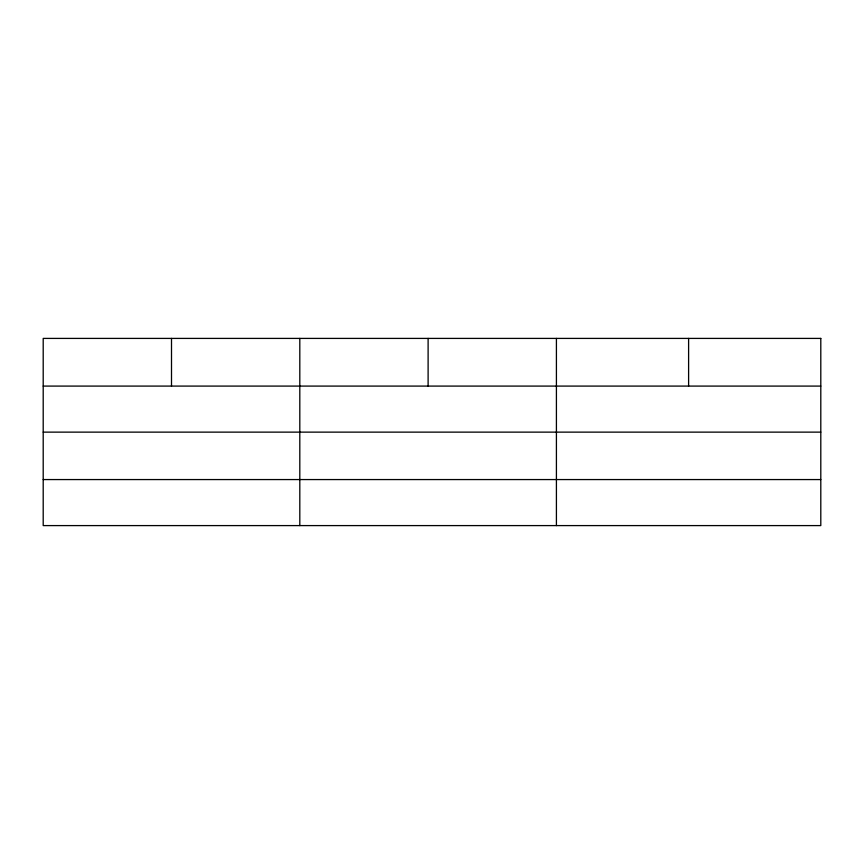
<?xml version="1.0" encoding="UTF-8"?>
<svg xmlns="http://www.w3.org/2000/svg" width="864" height="864" viewBox="0 0 864 864"><rect width="100%" height="100%" fill="white"/><g stroke="black" fill="none" stroke-linecap="round" stroke-linejoin="round"><path stroke-width="1.3" d="M43.2 386.089L820.8 386.089M43.2 432.13L820.8 432.13M43.2 479.563L820.8 479.563M688.608 338.407L688.608 386.089M556.416 338.407L556.416 525.593M428.112 338.407L428.112 386.089M299.808 338.407L299.808 525.593M171.504 338.407L171.504 386.089M820.8 338.407L43.2 338.407L43.2 525.593L820.8 525.593L820.8 338.407"/></g></svg>
